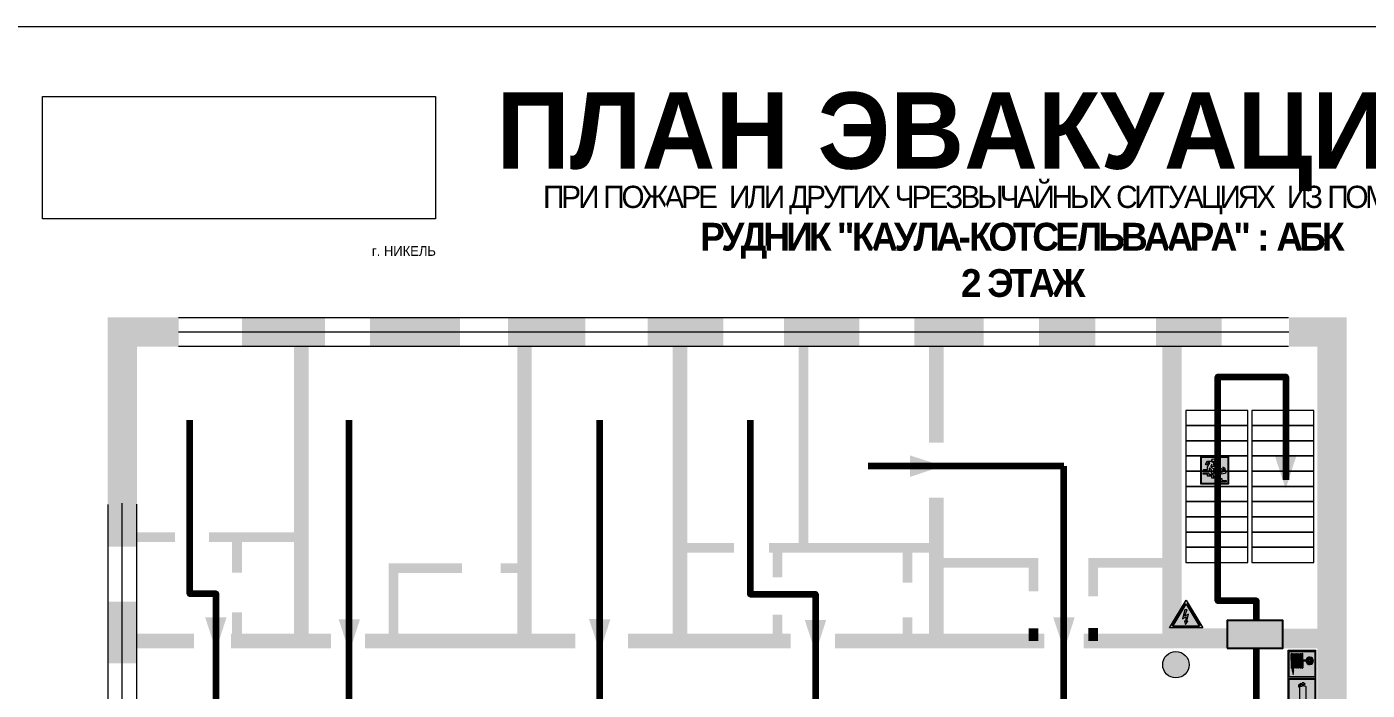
# Model space of a CAD drawing. Header units: millimetres. Extents: x 13114 to 67229, y 22859 to 38520.
# Drawn here: x 19302.3 to 19688.2, y 36549.4 to 36740.4 of the extents above; entities that cross this region are included whole.
import ezdxf

# ---------------------------------------------------------------- set-up
doc = ezdxf.new("R2010")
doc.units = ezdxf.units.MM
doc.layers.add('План_Штампы', color=7, linetype='Continuous')
doc.styles.add('обычный', font='arial.ttf')
picture_1 = doc.add_image_def('image1.jpg', size_in_pixel=(337, 105))

# ---------------------------------------------------------------- blocks, each defined once
blk = doc.blocks.new('A$C7B4425F7')
at = {"true_color": 0xffffff}
blk.add_hatch(color=7, dxfattribs=at).paths.add_polyline_path([(0, 0), (-16, 0), (-16, -8), (0, -8)])
h = blk.add_hatch(color=126)
h.paths.add_polyline_path([(-0.2, -0.2), (-15.8, -0.2), (-15.8, -7.8), (-0.2, -7.8)])
h.paths.add_polyline_path([(-11.76, -2.03), (-11.76, -3.66), (-11.17, -3.66, -0.568275), (-11.17, -6.18), (-12.58, -6.18), (-12.58, -2.03)], flags=16)
h.paths.add_polyline_path([(-13.33, -4.12, -0.495768), (-13.59, -6.18), (-15.03, -6.18), (-15.03, -2.03), (-13.59, -2.03, -0.487973)], flags=16)
h.paths.add_polyline_path([(-10.25, -2.03), (-9.48, -2.03), (-9.48, -6.18), (-10.25, -6.18)], flags=16)
h.paths.add_polyline_path([(-13.84, -3.69), (-14.24, -3.69), (-14.24, -3.03), (-13.9, -3.03, -0.692621)], flags=0)
h.paths.add_polyline_path([(-9.15, -2.03), (-8.4, -2.03), (-8.04, -3.07), (-7.68, -2.03), (-6.93, -2.03), (-7.64, -4.1), (-6.93, -6.18), (-7.68, -6.18), (-8.04, -5.14), (-8.4, -6.18), (-9.15, -6.18), (-8.44, -4.1)], flags=16)
h.paths.add_polyline_path([(-11.76, -4.46), (-11.42, -4.46, -0.692621), (-11.36, -5.12), (-11.76, -5.12)], flags=0)
h.paths.add_polyline_path([(-13.9, -5.2), (-14.24, -5.2), (-14.24, -4.55), (-13.84, -4.55, -0.708038)], flags=0)
edge = h.paths.add_edge_path(flags=16)
edge.add_ellipse((-5.51, -4.08), major_axis=(0, 2.05), ratio=0.586184, start_angle=0, end_angle=360)
edge = h.paths.add_edge_path(flags=0)
edge.add_ellipse((-5.51, -4.08), major_axis=(0, 1.14), ratio=0.454828, start_angle=0, end_angle=360)
h.paths.add_polyline_path([(-4.13, -4.96, 0.377264), (-3.48, -4.52, 0.0555), (-3.16, -2.03), (-1.66, -2.03), (-1.66, -4.96), (-0.96, -4.96), (-0.96, -7.01), (-1.75, -7.01), (-1.75, -6.18), (-3.3, -6.18), (-3.3, -7.02), (-4.13, -7.02)], flags=16)
h.paths.add_polyline_path([(-2.73, -2.91), (-2.28, -2.91), (-2.28, -4.96), (-3.05, -4.96, 0.079136)], flags=0)
at = {"color": 126}
blk.add_lwpolyline([(-16, -8), (0, -8), (0, 0), (-16, 0)], close=True, dxfattribs=at)
blk = doc.blocks.new('A$C3AD82952')
at = {"true_color": 0xf5f5ff}
h = blk.add_hatch(color=7, dxfattribs=at)
h.dxf.hatch_style = 1
h.paths.add_polyline_path([(8.21, 8.73, 0.414214), (7.89, 9.05), (7.22, 9.05), (7.22, 9.92), (7.59, 9.92, 1), (7.57, 10.36), (7.22, 10.36), (7.22, 10.6), (6.43, 10.6), (6.43, 10.36), (6.01, 10.36), (4.74, 9.59), (4.74, 8.69), (4.98, 8.73), (4.98, 9.26), (6.12, 9.91), (6.43, 9.91), (6.43, 9.05), (5.76, 9.05, 0.414214), (5.44, 8.73), (5.44, 2.2), (8.21, 2.2)], flags=0)
h.paths.add_polyline_path([(12.8, 12.8), (0, 12.8), (0, 0), (12.8, 0)])
h.paths.add_polyline_path([(0.51, 12.29), (12.29, 12.29), (12.29, 0.51), (0.51, 0.51)], flags=16)
h.paths.add_polyline_path([(4.74, 9.59), (6.01, 10.36), (6.43, 10.36), (6.43, 10.6), (7.22, 10.6), (7.22, 10.36), (7.59, 10.36, -0.94586), (7.59, 9.92), (7.22, 9.92), (7.22, 9.05), (7.89, 9.05, -0.414214), (8.21, 8.73), (8.21, 2.2), (5.44, 2.2), (5.44, 8.73, -0.414214), (5.76, 9.05), (6.43, 9.05), (6.43, 9.91), (6.12, 9.91), (4.98, 9.26), (4.98, 8.73), (4.74, 8.69)], flags=0)
h = blk.add_hatch(color=242)
h.dxf.hatch_style = 1
h.paths.add_polyline_path([(12.29, 12.29), (0.51, 12.29), (0.51, 0.51), (12.29, 0.51)])
h.paths.add_polyline_path([(4.74, 8.69), (4.74, 9.59), (6.01, 10.36), (6.43, 10.36), (6.43, 10.6), (7.22, 10.6), (7.22, 10.36), (7.59, 10.36, -0.94586), (7.59, 9.92), (7.22, 9.92), (7.22, 9.05), (7.89, 9.05, -0.414214), (8.21, 8.73), (8.21, 2.2), (5.44, 2.2), (5.44, 8.73, -0.414214), (5.76, 9.05), (6.43, 9.05), (6.43, 9.91), (6.12, 9.91), (4.98, 9.26), (4.98, 8.73)], flags=16)
h = blk.add_hatch(color=7, dxfattribs=at)
h.dxf.hatch_style = 1
h.paths.add_polyline_path([(8.21, 8.73, 0.414214), (7.89, 9.05), (7.22, 9.05), (7.22, 9.92), (7.59, 9.92, 1), (7.57, 10.36), (7.22, 10.36), (7.22, 10.6), (6.43, 10.6), (6.43, 10.36), (6.01, 10.36), (4.74, 9.59), (4.74, 8.69), (4.98, 8.73), (4.98, 9.26), (6.12, 9.91), (6.43, 9.91), (6.43, 9.05), (5.76, 9.05, 0.414214), (5.44, 8.73), (5.44, 2.2), (8.21, 2.2)])
at = {"color": 242, "lineweight": 5}
for p, q in [((0, 0), (0, 12.8)), ((0, 12.8), (12.8, 12.8)), ((12.8, 0), (12.8, 12.8)), ((6.01, 10.36), (4.74, 9.59)), ((4.74, 9.59), (4.74, 8.69)), ((4.74, 8.69), (4.98, 8.73)), ((4.98, 9.26), (6.12, 9.91)), ((4.98, 8.73), (4.98, 9.26)), ((5.44, 2.2), (5.44, 8.73)), ((5.76, 9.05), (6.43, 9.05)), ((6.01, 10.36), (6.43, 10.36)), ((6.12, 9.91), (6.43, 9.91)), ((7.22, 10.6), (6.43, 10.6)), ((6.43, 10.6), (6.43, 10.36)), ((6.43, 9.91), (6.43, 9.05)), ((7.22, 10.36), (7.22, 10.6)), ((7.59, 10.36), (7.22, 10.36)), ((7.22, 9.05), (7.22, 9.92)), ((7.59, 9.92), (7.22, 9.92)), ((7.89, 9.05), (7.22, 9.05)), ((8.21, 2.2), (8.21, 8.73)), ((0, 0), (12.8, 0)), ((5.44, 2.2), (8.21, 2.2))]:
    blk.add_line(p, q, dxfattribs=at)
blk.add_lwpolyline([(0.51, 12.29), (12.29, 12.29), (12.29, 0.51), (0.51, 0.51)], close=True, dxfattribs=at)
for centre, radius, start, end in [((5.76, 8.73), 0.32, 90, 180), ((7.58, 10.14), 0.223, 273.18746, 86.81254), ((7.89, 8.73), 0.32, 0, 90)]:
    blk.add_arc(centre, radius, start, end, dxfattribs=at)
blk = doc.blocks.new('A$C37112FD5')
at = {"true_color": 0xf5f5ff}
h = blk.add_hatch(color=7, dxfattribs=at)
h.dxf.hatch_style = 1
h.paths.add_polyline_path([(12.8, -7.4), (0, -7.4), (0, -20.2), (12.8, -20.2)])
h.paths.add_polyline_path([(12.29, -7.91), (12.29, -19.69), (0.51, -19.69), (0.51, -7.91)], flags=16)
h.paths.add_polyline_path([(4.98, -9.04, -0.42597), (5.17, -9.22), (5.17, -12.25), (5.17, -15.29, -0.432244), (4.98, -15.47), (4.83, -15.47, -0.42597), (4.64, -15.29), (4.64, -12.25), (4.64, -9.22, -0.432244), (4.83, -9.04)], flags=0)
h.paths.add_polyline_path([(4.28, -9.22), (4.28, -12.25), (4.28, -15.29, -0.432244), (4.09, -15.47), (3.94, -15.47, -0.42597), (3.75, -15.29), (3.75, -12.25), (3.75, -9.22, -0.432244), (3.94, -9.04), (4.09, -9.04, -0.42597)], flags=0)
h.paths.add_polyline_path([(5.72, -9.04), (5.87, -9.04, -0.42597), (6.06, -9.22), (6.06, -12.25), (6.06, -15.29, -0.432244), (5.87, -15.47), (5.72, -15.47, -0.42597), (5.53, -15.29), (5.53, -12.25), (5.53, -9.22, -0.432244)], flags=0)
h.paths.add_polyline_path([(6.42, -8.9), (6.5, -8.9, -0.42597), (6.69, -9.08), (6.69, -12.03), (8.21, -12.03, -15.824349), (8.21, -12.47), (6.69, -12.47), (6.69, -15.42, -0.432244), (6.5, -15.6), (6.42, -15.6)], flags=0)
h.paths.add_polyline_path([(3.39, -9.22), (3.39, -12.25), (3.39, -15.29, -0.432244), (3.2, -15.47), (3.05, -15.47, -0.42597), (2.85, -15.29), (2.85, -12.25), (2.85, -9.22, -0.432244), (3.05, -9.04), (3.2, -9.04, -0.42597)], flags=0)
h.paths.add_polyline_path([(2.5, -9.22), (2.5, -16.71), (1.96, -16.71), (1.96, -9.22, -0.432244), (2.15, -9.04), (2.31, -9.04, -0.42597)], flags=0)
h.paths.add_polyline_path([(1.61, -8.9), (1.61, -15.6), (1.57, -15.6, -0.42597), (1.37, -15.42), (1.37, -12.03), (1.37, -9.09, -0.432244), (1.57, -8.9)], flags=0)
h.paths.add_polyline_path([(9.76, -10.81), (9.76, -12.03), (8.49, -12.03, -0.336371)], flags=0)
h.paths.add_polyline_path([(8.49, -12.47), (9.76, -12.47), (9.76, -13.7, -0.336371)], flags=0)
h.paths.add_polyline_path([(10.11, -10.81, -0.336371), (11.38, -12.03), (10.11, -12.03)], flags=0)
h.paths.add_polyline_path([(10.11, -12.47), (11.38, -12.47, -0.336371), (10.11, -13.7)], flags=0)
h.paths.add_polyline_path([(2.5, -16.84), (2.5, -17.05), (1.97, -17.05), (1.97, -16.84)], flags=0)
h.paths.add_polyline_path([(2.5, -17.24, -0.033778), (2.24, -18.6, -0.033778), (1.97, -17.24)], flags=0)
h = blk.add_hatch(color=242)
h.dxf.hatch_style = 1
h.paths.add_polyline_path([(12.29, -7.91), (0.51, -7.91), (0.51, -19.69), (12.29, -19.69)])
h.paths.add_polyline_path([(6.42, -15.6), (6.42, -8.9), (6.5, -8.9, -0.42597), (6.69, -9.08), (6.69, -12.03), (8.21, -12.03, -15.824349), (8.21, -12.47), (6.69, -12.47), (6.69, -15.42, -0.432244), (6.5, -15.6)], flags=16)
h.paths.add_polyline_path([(5.87, -15.47), (5.72, -15.47, -0.42597), (5.53, -15.29), (5.53, -12.25), (5.53, -9.22, -0.432244), (5.72, -9.04), (5.87, -9.04, -0.42597), (6.06, -9.22), (6.06, -12.25), (6.06, -15.29, -0.432244)], flags=16)
h.paths.add_polyline_path([(4.98, -15.47), (4.83, -15.47, -0.42597), (4.64, -15.29), (4.64, -12.25), (4.64, -9.22, -0.432244), (4.83, -9.04), (4.98, -9.04, -0.42597), (5.17, -9.22), (5.17, -12.25), (5.17, -15.29, -0.432244)], flags=16)
h.paths.add_polyline_path([(4.09, -15.47), (3.94, -15.47, -0.42597), (3.75, -15.29), (3.75, -12.25), (3.75, -9.22, -0.432244), (3.94, -9.04), (4.09, -9.04, -0.42597), (4.28, -9.22), (4.28, -12.25), (4.28, -15.29, -0.432244)], flags=16)
h.paths.add_polyline_path([(3.2, -15.47), (3.05, -15.47, -0.42597), (2.85, -15.29), (2.85, -12.25), (2.85, -9.22, -0.432244), (3.05, -9.04), (3.2, -9.04, -0.42597), (3.39, -9.22), (3.39, -12.25), (3.39, -15.29, -0.432244)], flags=16)
h.paths.add_polyline_path([(2.5, -17.05), (1.97, -17.05), (1.97, -16.84), (2.5, -16.84)], flags=16)
h.paths.add_polyline_path([(2.5, -17.24, -0.033778), (2.24, -18.6, -0.033778), (1.97, -17.24)], flags=16)
h.paths.add_polyline_path([(2.5, -16.71), (1.96, -16.71), (1.96, -9.22, -0.432244), (2.15, -9.04), (2.31, -9.04, -0.42597), (2.5, -9.22)], flags=16)
h.paths.add_polyline_path([(1.61, -15.6), (1.57, -15.6, -0.42597), (1.37, -15.42), (1.37, -12.03), (1.37, -9.09, -0.432244), (1.57, -8.9), (1.61, -8.9)], flags=16)
h.paths.add_polyline_path([(8.49, -12.47), (9.76, -12.47), (9.76, -13.7, -0.336371)], flags=0)
h.paths.add_polyline_path([(10.11, -13.7), (10.11, -12.47), (11.38, -12.47, -0.336371)], flags=0)
h.paths.add_polyline_path([(8.49, -12.03, -0.336371), (9.76, -10.81), (9.76, -12.03)], flags=0)
h.paths.add_polyline_path([(10.11, -12.03), (10.11, -10.81, -0.336371), (11.38, -12.03)], flags=0)
h = blk.add_hatch(color=7, dxfattribs=at)
h.dxf.hatch_style = 1
h.paths.add_polyline_path([(1.61, -8.9), (1.57, -8.9, 0.432244), (1.37, -9.09), (1.37, -12.03), (1.37, -15.42, 0.42597), (1.57, -15.6), (1.61, -15.6)])
h.paths.add_polyline_path([(2.5, -9.22, 0.42597), (2.31, -9.04), (2.15, -9.04, 0.432244), (1.96, -9.22), (1.96, -16.71), (2.5, -16.71)])
h.paths.add_polyline_path([(2.5, -16.84), (1.97, -16.84), (1.97, -17.05), (2.5, -17.05)])
h.paths.add_polyline_path([(2.5, -17.24), (1.97, -17.24, 0.033778), (2.24, -18.6, 0.033778)])
h.paths.add_polyline_path([(3.39, -12.25), (3.39, -9.22, 0.42597), (3.2, -9.04), (3.05, -9.04, 0.432244), (2.85, -9.22), (2.85, -12.25), (2.85, -15.29, 0.42597), (3.05, -15.47), (3.2, -15.47, 0.432244), (3.39, -15.29)])
h.paths.add_polyline_path([(4.28, -12.25), (4.28, -9.22, 0.42597), (4.09, -9.04), (3.94, -9.04, 0.432244), (3.75, -9.22), (3.75, -12.25), (3.75, -15.29, 0.42597), (3.94, -15.47), (4.09, -15.47, 0.432244), (4.28, -15.29)])
h.paths.add_polyline_path([(5.17, -12.25), (5.17, -9.22, 0.42597), (4.98, -9.04), (4.83, -9.04, 0.432244), (4.64, -9.22), (4.64, -12.25), (4.64, -15.29, 0.42597), (4.83, -15.47), (4.98, -15.47, 0.432244), (5.17, -15.29)])
h.paths.add_polyline_path([(6.06, -12.25), (6.06, -9.22, 0.42597), (5.87, -9.04), (5.72, -9.04, 0.432244), (5.53, -9.22), (5.53, -12.25), (5.53, -15.29, 0.42597), (5.72, -15.47), (5.87, -15.47, 0.432244), (6.06, -15.29)])
h.paths.add_polyline_path([(6.69, -12.47), (8.21, -12.47, 15.824349), (8.21, -12.03), (6.69, -12.03), (6.69, -9.08, 0.42597), (6.5, -8.9), (6.42, -8.9), (6.42, -15.6), (6.5, -15.6, 0.432244), (6.69, -15.42)])
h.paths.add_polyline_path([(8.49, -12.47), (9.76, -12.47), (9.76, -13.7, -0.336371)], flags=16)
h.paths.add_polyline_path([(8.49, -12.03, -0.336371), (9.76, -10.81), (9.76, -12.03)], flags=16)
h.paths.add_polyline_path([(10.11, -12.47), (11.38, -12.47, -0.336371), (10.11, -13.7)], flags=16)
h.paths.add_polyline_path([(10.11, -12.03), (10.11, -10.81, -0.336371), (11.38, -12.03)], flags=16)
h = blk.add_hatch(color=242)
h.dxf.hatch_style = 1
h.paths.add_polyline_path([(9.76, -10.81, 0.336371), (8.49, -12.03), (9.76, -12.03)])
h.paths.add_polyline_path([(10.11, -10.81), (10.11, -12.03), (11.38, -12.03, 0.336371)])
h.paths.add_polyline_path([(11.38, -12.47), (10.11, -12.47), (10.11, -13.7, 0.336371)])
h.paths.add_polyline_path([(9.76, -12.47), (8.49, -12.47, 0.336371), (9.76, -13.7)])
at = {"color": 242, "lineweight": 5}
for p, q in [((0, -20.2), (0, -7.4)), ((0, -7.4), (12.8, -7.4)), ((1.37, -12.03), (1.37, -9.08)), ((1.37, -12.03), (1.37, -15.42)), ((1.57, -8.9), (1.61, -8.9)), ((1.61, -8.9), (1.61, -15.6)), ((1.96, -16.71), (1.96, -9.22)), ((2.15, -9.04), (2.31, -9.04)), ((2.5, -16.71), (2.5, -9.22)), ((2.85, -12.25), (2.85, -9.22)), ((2.85, -12.25), (2.85, -15.29)), ((3.05, -9.04), (3.2, -9.04)), ((3.39, -12.25), (3.39, -9.22)), ((3.39, -12.25), (3.39, -15.29)), ((3.75, -12.25), (3.75, -9.22)), ((3.75, -12.25), (3.75, -15.29)), ((3.94, -9.04), (4.09, -9.04)), ((4.28, -12.25), (4.28, -9.22)), ((4.28, -12.25), (4.28, -15.29)), ((4.64, -12.25), (4.64, -9.22)), ((4.64, -12.25), (4.64, -15.29)), ((4.83, -9.04), (4.98, -9.04)), ((5.17, -12.25), (5.17, -9.22)), ((5.17, -12.25), (5.17, -15.29)), ((5.53, -12.25), (5.53, -9.22)), ((5.53, -12.25), (5.53, -15.29)), ((5.72, -9.04), (5.87, -9.04)), ((6.06, -12.25), (6.06, -9.22)), ((6.06, -12.25), (6.06, -15.29)), ((6.42, -8.9), (6.42, -15.6)), ((6.5, -8.9), (6.42, -8.9)), ((6.69, -12.03), (6.69, -9.08)), ((8.21, -12.03), (6.69, -12.03)), ((9.76, -12.03), (8.49, -12.03)), ((9.76, -10.81), (9.76, -12.03)), ((10.11, -10.81), (10.11, -12.03)), ((11.38, -12.03), (10.11, -12.03)), ((12.8, -20.2), (12.8, -7.4)), ((1.57, -15.6), (1.61, -15.6)), ((1.96, -16.71), (2.5, -16.71)), ((1.97, -16.84), (2.5, -16.84)), ((1.97, -17.05), (1.97, -16.84)), ((2.5, -17.05), (1.97, -17.05)), ((1.97, -17.24), (2.5, -17.24)), ((2.5, -16.84), (2.5, -17.05)), ((3.05, -15.47), (3.2, -15.47)), ((3.94, -15.47), (4.09, -15.47)), ((4.83, -15.47), (4.98, -15.47)), ((5.72, -15.47), (5.87, -15.47)), ((6.42, -15.6), (6.5, -15.6)), ((8.21, -12.47), (6.69, -12.47)), ((6.69, -12.47), (6.69, -15.42)), ((9.76, -12.47), (8.49, -12.47)), ((9.76, -12.47), (9.76, -13.7)), ((11.38, -12.47), (10.11, -12.47)), ((10.11, -12.47), (10.11, -13.7)), ((0, -20.2), (12.8, -20.2))]:
    blk.add_line(p, q, dxfattribs=at)
blk.add_lwpolyline([(0.51, -7.91), (12.29, -7.91), (12.29, -19.69), (0.51, -19.69)], close=True, dxfattribs=at)
for centre, radius, start, end in [((1.56, -9.09), 0.182, 87.10267, 180.60715), ((2.15, -9.22), 0.182, 87.10267, 180.60715), ((2.32, -9.22), 0.182, 359.39285, 92.89733), ((3.04, -9.22), 0.182, 87.10267, 180.60715), ((3.21, -9.22), 0.182, 359.39285, 92.89733), ((3.93, -9.22), 0.182, 87.10267, 180.60715), ((4.1, -9.22), 0.182, 359.39285, 92.89733), ((4.82, -9.22), 0.182, 87.10267, 180.60715), ((4.99, -9.22), 0.182, 359.39285, 92.89733), ((5.71, -9.22), 0.182, 87.10267, 180.60715), ((5.88, -9.22), 0.182, 359.39285, 92.89733), ((6.51, -9.09), 0.182, 359.39285, 92.89733), ((9.93, -12.25), 1.74, 187.23185, 172.76815), ((9.93, -12.25), 1.46, 96.99266, 171.35851), ((9.93, -12.25), 1.46, 8.64149, 83.00734), ((1.56, -15.42), 0.182, 179.39285, 272.89733), ((12.17, -15.98), 10.27, 187.04098, 194.7793), ((-7.7, -15.98), 10.27, 345.2207, 352.95902), ((3.04, -15.29), 0.182, 179.39285, 272.89733), ((3.21, -15.29), 0.182, 267.10267, 0.60715), ((3.93, -15.29), 0.182, 179.39285, 272.89733), ((4.1, -15.29), 0.182, 267.10267, 0.60715), ((4.82, -15.29), 0.182, 179.39285, 272.89733), ((4.99, -15.29), 0.182, 267.10267, 0.60715), ((5.71, -15.29), 0.182, 179.39285, 272.89733), ((5.88, -15.29), 0.182, 267.10267, 0.60715), ((6.51, -15.42), 0.182, 267.10267, 0.60715), ((9.93, -12.25), 1.46, 188.64149, 263.00734), ((9.93, -12.25), 1.46, 276.99266, 351.35851)]:
    blk.add_arc(centre, radius, start, end, dxfattribs=at)
blk = doc.blocks.new('вниз')
at = {"lineweight": 0, "true_color": 0xffffff}
h = blk.add_hatch(color=7, dxfattribs=at)
h.dxf.hatch_style = 1
h.paths.add_polyline_path([(40994.51, -4472.22), (40986.51, -4472.22), (40986.51, -4480.22), (40994.51, -4480.22)])
h.paths.add_polyline_path([(40994.31, -4472.42), (40994.31, -4480.01), (40986.71, -4480.01), (40986.71, -4472.42)], flags=16)
h.paths.add_polyline_path([(40988.43, -4473.53), (40989.43, -4473.53), (40990.19, -4473.96), (40990.19, -4474.6), (40991, -4474.6), (40991, -4475.06), (40989.73, -4475.06), (40989.73, -4474.46), (40989.3, -4475.18), (40990.17, -4475.7), (40990.17, -4477.11), (40989.63, -4477.11), (40989.63, -4476.01), (40988.94, -4475.59), (40988.94, -4476.46), (40988.94, -4476.46), (40987.47, -4476.46), (40987.26, -4476.46), (40987.26, -4475.92), (40988.4, -4475.92), (40988.4, -4475.2), (40989.1, -4473.99), (40988.66, -4473.99), (40988.24, -4474.7), (40987.86, -4474.47), (40988.41, -4473.56)], flags=0)
h.paths.add_polyline_path([(40990.55, -4473.29, -1), (40989.69, -4473.29, -1)], flags=0)
h.paths.add_polyline_path([(40988.85, -4476.89), (40988.85, -4477.43), (40990.1, -4477.43), (40990.1, -4477.99), (40991.34, -4477.99), (40991.34, -4478.54), (40992.59, -4478.54), (40992.59, -4479.09), (40993.83, -4479.09), (40993.83, -4479.52), (40992.17, -4479.52), (40992.17, -4478.97), (40990.91, -4478.97), (40990.91, -4478.41), (40989.68, -4478.41), (40989.68, -4477.86), (40988.43, -4477.86), (40988.43, -4477.31), (40987.6, -4477.31), (40987.18, -4477.31), (40987.18, -4476.89)], flags=0)
h.paths.add_polyline_path([(40991.61, -4475.33), (40993.12, -4476.2), (40992.9, -4475.27), (40993.48, -4475.6), (40993.83, -4476.88), (40992.56, -4477.22), (40991.97, -4476.88), (40992.9, -4476.61), (40991.38, -4475.74), (40991.58, -4475.39)], flags=0)
h.paths.add_polyline_path([(40990.19, -4473.96), (40989.43, -4473.53), (40988.43, -4473.53), (40988.41, -4473.56), (40987.86, -4474.47), (40988.24, -4474.7), (40988.66, -4473.99), (40989.1, -4473.99), (40988.4, -4475.2), (40988.4, -4475.92), (40987.26, -4475.92), (40987.26, -4476.46), (40987.47, -4476.46), (40988.94, -4476.46), (40988.94, -4476.27), (40988.94, -4475.59), (40989.63, -4476.01), (40989.63, -4477.11), (40990.17, -4477.11), (40990.17, -4475.7), (40989.3, -4475.18), (40989.73, -4474.46), (40989.73, -4475.06), (40991, -4475.06), (40991, -4474.6), (40990.19, -4474.6)], flags=0)
h.paths.add_polyline_path([(40990.55, -4473.29, 1), (40989.69, -4473.29, 1)], flags=0)
h.paths.add_polyline_path([(40991.61, -4475.33), (40991.58, -4475.39), (40991.38, -4475.74), (40992.9, -4476.61), (40991.97, -4476.88), (40992.56, -4477.22), (40993.83, -4476.88), (40993.48, -4475.6), (40992.9, -4475.27), (40993.12, -4476.2)], flags=0)
h.paths.add_polyline_path([(40990.1, -4477.43), (40988.85, -4477.43), (40988.85, -4476.89), (40987.18, -4476.89), (40987.18, -4477.31), (40987.6, -4477.31), (40988.43, -4477.31), (40988.43, -4477.86), (40989.68, -4477.86), (40989.68, -4478.41), (40990.91, -4478.41), (40990.91, -4478.97), (40992.17, -4478.97), (40992.17, -4479.52), (40993.83, -4479.52), (40993.83, -4479.09), (40992.59, -4479.09), (40992.59, -4478.54), (40991.34, -4478.54), (40991.34, -4477.99), (40990.1, -4477.99)], flags=0)
at = {"lineweight": 0}
h = blk.add_hatch(color=126, dxfattribs=at)
h.dxf.hatch_style = 1
h.paths.add_polyline_path([(40994.31, -4472.42), (40986.71, -4472.42), (40986.71, -4480.01), (40994.31, -4480.01)])
h.paths.add_polyline_path([(40988.43, -4473.53), (40989.43, -4473.53), (40990.19, -4473.96), (40990.19, -4474.6), (40991, -4474.6), (40991, -4475.06), (40989.73, -4475.06), (40989.73, -4474.46), (40989.3, -4475.18), (40990.17, -4475.7), (40990.17, -4477.11), (40989.63, -4477.11), (40989.63, -4476.01), (40988.94, -4475.59), (40988.94, -4476.46), (40988.94, -4476.46), (40987.47, -4476.46), (40987.26, -4476.46), (40987.26, -4475.92), (40988.4, -4475.92), (40988.4, -4475.2), (40989.1, -4473.99), (40988.66, -4473.99), (40988.24, -4474.7), (40987.86, -4474.47), (40988.41, -4473.56)], flags=16)
h.paths.add_polyline_path([(40990.55, -4473.29, -1), (40989.69, -4473.29, -1)], flags=16)
h.paths.add_polyline_path([(40988.85, -4476.89), (40988.85, -4477.43), (40990.1, -4477.43), (40990.1, -4477.99), (40991.34, -4477.99), (40991.34, -4478.54), (40992.59, -4478.54), (40992.59, -4479.09), (40993.83, -4479.09), (40993.83, -4479.52), (40992.17, -4479.52), (40992.17, -4478.97), (40990.91, -4478.97), (40990.91, -4478.41), (40989.68, -4478.41), (40989.68, -4477.86), (40988.43, -4477.86), (40988.43, -4477.31), (40987.6, -4477.31), (40987.18, -4477.31), (40987.18, -4476.89)], flags=16)
h.paths.add_polyline_path([(40991.61, -4475.33), (40993.12, -4476.2), (40992.9, -4475.27), (40993.48, -4475.6), (40993.83, -4476.88), (40992.56, -4477.22), (40991.97, -4476.88), (40992.9, -4476.61), (40991.38, -4475.74), (40991.58, -4475.39)], flags=16)
at = {"lineweight": 0, "true_color": 0xffffff}
h = blk.add_hatch(color=7, dxfattribs=at)
h.dxf.hatch_style = 1
h.paths.add_polyline_path([(40989.73, -4474.46), (40989.73, -4475.06), (40991, -4475.06), (40991, -4474.6), (40990.19, -4474.6), (40990.19, -4473.96), (40989.43, -4473.53), (40988.43, -4473.53), (40988.41, -4473.56), (40987.86, -4474.47), (40988.24, -4474.7), (40988.66, -4473.99), (40989.1, -4473.99), (40988.4, -4475.2), (40988.4, -4475.92), (40987.26, -4475.92), (40987.26, -4476.46), (40987.47, -4476.46), (40988.94, -4476.46), (40988.94, -4475.59), (40989.63, -4476.01), (40989.63, -4477.11), (40990.17, -4477.11), (40990.17, -4475.7), (40989.3, -4475.18)])
h.paths.add_polyline_path([(40989.69, -4473.29, 1), (40990.55, -4473.29, 1)])
h.paths.add_polyline_path([(40991.61, -4475.33), (40991.58, -4475.39), (40991.38, -4475.74), (40992.9, -4476.61), (40991.97, -4476.88), (40992.56, -4477.22), (40993.83, -4476.88), (40993.48, -4475.6), (40992.9, -4475.27), (40993.12, -4476.2)])
h.paths.add_polyline_path([(40990.1, -4477.43), (40988.85, -4477.43), (40988.85, -4476.89), (40987.18, -4476.89), (40987.18, -4477.31), (40987.6, -4477.31), (40988.43, -4477.31), (40988.43, -4477.86), (40989.68, -4477.86), (40989.68, -4478.41), (40990.91, -4478.41), (40990.91, -4478.97), (40992.17, -4478.97), (40992.17, -4479.52), (40993.83, -4479.52), (40993.83, -4479.09), (40992.59, -4479.09), (40992.59, -4478.54), (40991.34, -4478.54), (40991.34, -4477.99), (40990.1, -4477.99)])
at = {"color": 126, "lineweight": 0}
for points in [[(40986.51, -4472.22), (40994.51, -4472.22), (40994.51, -4480.22), (40986.51, -4480.22)], [(40986.71, -4472.42), (40994.31, -4472.42), (40994.31, -4480.01), (40986.71, -4480.01)]]:
    blk.add_lwpolyline(points, close=True, dxfattribs=at)
for points in [[(40987.47, -4476.46), (40987.26, -4476.46), (40987.26, -4475.92), (40988.4, -4475.92), (40988.4, -4475.2), (40989.1, -4473.99), (40988.66, -4473.99), (40988.24, -4474.7), (40987.86, -4474.47), (40988.41, -4473.56), (40988.43, -4473.53), (40989.43, -4473.53), (40990.19, -4473.96), (40990.19, -4474.6), (40991, -4474.6), (40991, -4475.06), (40989.73, -4475.06), (40989.73, -4474.46), (40989.3, -4475.18), (40990.17, -4475.7), (40990.17, -4477.11), (40989.63, -4477.11), (40989.63, -4476.01), (40988.94, -4475.59), (40988.94, -4476.46)], [(40991.58, -4475.39), (40991.38, -4475.74), (40992.9, -4476.61), (40991.97, -4476.88), (40992.56, -4477.22), (40993.83, -4476.88), (40993.48, -4475.6), (40992.9, -4475.27), (40993.12, -4476.2), (40991.61, -4475.33), (40991.58, -4475.39)], [(40987.6, -4477.31), (40987.18, -4477.31), (40987.18, -4476.89), (40988.85, -4476.89), (40988.85, -4477.43), (40990.1, -4477.43), (40990.1, -4477.99), (40991.34, -4477.99), (40991.34, -4478.54), (40992.59, -4478.54), (40992.59, -4479.09), (40993.83, -4479.09), (40993.83, -4479.52), (40992.17, -4479.52), (40992.17, -4478.97), (40990.91, -4478.97), (40990.91, -4478.41), (40989.68, -4478.41), (40989.68, -4477.86), (40988.43, -4477.86), (40988.43, -4477.31), (40987.6, -4477.31)], [(40987.47, -4476.46), (40988.94, -4476.46), (40988.94, -4476.27)]]:
    blk.add_lwpolyline(points, dxfattribs=at)
blk.add_circle((40990.12, -4473.29), 0.432, dxfattribs=at)
blk = doc.blocks.new('A$C7B8C2D5B')
at = {"lineweight": 0}
h = blk.add_hatch(color=5, dxfattribs=at)
h.dxf.hatch_style = 1
h.paths.add_polyline_path([(1.4, -3.02, 1), (-2.11, -3.02, 1)])
at = {"color": 5, "lineweight": 0}
blk.add_circle((-0.36, -3.02), 1.75, dxfattribs=at)
blk = doc.blocks.new('A$C3E6D3DDE')
at = {"lineweight": 5}
h = blk.add_hatch(color=40, dxfattribs=at)
h.paths.add_polyline_path([(24.1, 1.45), (16.46, -11.35), (31.74, -11.35)])
h.paths.add_polyline_path([(24.09, -0.46), (30.03, -10.41), (18.14, -10.41)], flags=16)
h.paths.add_polyline_path([(24.54, -3.08), (23.41, -6.02), (25.13, -5.01), (24.33, -8.5), (24.82, -8.27), (23.79, -9.86), (23.4, -8.04), (23.8, -8.43), (24.04, -6.29), (22.39, -7.25), (23.44, -3.08)], flags=0)
h = blk.add_hatch(color=256, dxfattribs=at)
h.paths.add_polyline_path([(24.37, 0.03, 0.567511), (23.82, 0.03), (17.59, -10.4, 0.582454), (17.86, -10.88), (30.32, -10.88, 0.582149), (30.6, -10.4)])
h.paths.add_polyline_path([(24.09, -0.46), (18.14, -10.41), (30.03, -10.41)], flags=16)
h.paths.add_polyline_path([(24.54, -3.08), (23.41, -6.02), (25.13, -5.01), (24.33, -8.5), (24.82, -8.27), (23.79, -9.86), (23.4, -8.04), (23.8, -8.43), (24.04, -6.29), (22.39, -7.25), (23.44, -3.08)], flags=0)
h = blk.add_hatch(color=40, dxfattribs=at)
h.paths.add_polyline_path([(24.09, -0.46), (18.14, -10.41), (30.03, -10.41)])
h.paths.add_polyline_path([(24.82, -8.27), (23.79, -9.86), (23.4, -8.04), (23.8, -8.43), (24.04, -6.29), (22.39, -7.25), (23.44, -3.08), (24.54, -3.08), (23.41, -6.02), (25.13, -5.01), (24.33, -8.5)], flags=16)
at = {"color": 40, "lineweight": 5}
for p, q in [((16.46, -11.35), (24.1, 1.45)), ((24.1, 1.45), (31.74, -11.35))]:
    blk.add_line(p, q, dxfattribs=at)
at = {"lineweight": 5}
for p, q in [((17.59, -10.4), (23.82, 0.03)), ((24.37, 0.03), (30.6, -10.4)), ((18.14, -10.41), (24.09, -0.46)), ((23.44, -3.08), (22.39, -7.25)), ((23.41, -6.02), (24.54, -3.08)), ((25.13, -5.01), (23.41, -6.02)), ((24.54, -3.08), (23.44, -3.08)), ((24.09, -0.46), (30.03, -10.41)), ((24.33, -8.5), (25.13, -5.01)), ((17.86, -10.88), (30.32, -10.88)), ((18.14, -10.41), (30.03, -10.41)), ((22.39, -7.25), (24.04, -6.29)), ((23.8, -8.43), (23.4, -8.04)), ((23.4, -8.04), (23.79, -9.86)), ((23.79, -9.86), (24.82, -8.27)), ((24.04, -6.29), (23.8, -8.43)), ((24.82, -8.27), (24.33, -8.5))]:
    blk.add_line(p, q, dxfattribs=at)
at = {"color": 50, "lineweight": 5}
blk.add_line((31.74, -11.35), (16.46, -11.35), dxfattribs=at)

msp = doc.modelspace()

# ---------------------------------------------------------------- linework, layer by layer
at = {"color": 5, "lineweight": 0}
msp.add_lwpolyline([(19284.77, 36345.39), (19884.77, 36345.39), (19884.77, 36740.39), (19284.77, 36740.39)], close=True, dxfattribs=at)
at = {"lineweight": 0}
for points, const_width in [([(19346.03, 36652.55), (19329.81, 36652.55), (19329.81, 36590.69)], 8.4), ([(19388.13, 36652.55), (19364.3, 36652.55)], 8.4), ([(19427.06, 36652.55), (19401.11, 36652.55)], 8.4), ([(19463.08, 36652.55), (19440.83, 36652.55)], 8.4), ([(19502.8, 36652.55), (19481.09, 36652.55)], 8.4), ([(19541.94, 36652.55), (19520.28, 36652.55)], 8.4), ([(19577.77, 36652.55), (19557.86, 36652.55)], 8.4), ([(19609.88, 36652.55), (19593.69, 36652.55)], 8.4), ([(19646.25, 36652.55), (19627.4, 36652.55)], 8.4), ([(19659.02, 36384.74), (19678.06, 36384.74), (19678.06, 36652.55), (19665.62, 36652.55)], 8.4), ([(19381.37, 36563.57), (19381.37, 36650.86)], 4.2), ([(19445.59, 36652.55), (19445.59, 36563.57)], 4.2), ([(19490.36, 36652.55), (19490.36, 36563.57)], 4.2), ([(19525.87, 36590.38), (19525.87, 36651.17)], 2.8), ([(19564.16, 36652.55), (19564.16, 36620.71)], 4.2), ([(19649.04, 36564.43), (19631.99, 36564.43), (19631.99, 36652.05)], 5.6), ([(19564.16, 36604.85), (19564.16, 36563.57)], 4.2), ([(19345.02, 36593.47), (19330.42, 36593.47)], 2.8), ([(19381.37, 36593.47), (19354.74, 36593.47)], 2.8), ([(19362.84, 36583.29), (19362.84, 36593.47)], 2.8), ([(19490.36, 36590.38), (19505.94, 36590.38)], 2.8), ([(19515.95, 36590.38), (19564.16, 36590.38)], 2.8), ([(19518.46, 36590.38), (19518.46, 36581.91)], 2.8), ([(19555.81, 36590.38), (19555.81, 36580.38)], 2.8), ([(19592.08, 36577.83), (19592.08, 36586.06), (19564.16, 36586.06)], 2.8), ([(19609.32, 36576.46), (19609.32, 36586.06), (19633.53, 36586.06)], 2.8), ([(19407.92, 36563.57), (19407.92, 36584.52), (19427.62, 36584.52)], 2.8), ([(19438.7, 36584.52), (19445.59, 36584.52)], 2.8), ([(19329.81, 36574.94), (19329.81, 36557.18)], 8.4), ([(19362.84, 36563.57), (19362.84, 36571.83)], 2.8), ([(19518.46, 36571.18), (19518.46, 36563.57)], 2.8), ([(19555.81, 36570.39), (19555.81, 36563.57)], 2.8), ([(19592.08, 36563.57), (19592.08, 36567.26)], 2.8), ([(19609.32, 36563.57), (19609.32, 36567.28)], 2.8), ([(19676.09, 36564.28), (19663.46, 36564.28)], 5.6), ([(19350.46, 36563.57), (19328.24, 36563.57)], 4.2), ([(19389.88, 36563.57), (19361.15, 36563.57)], 4.2), ([(19460.27, 36563.57), (19399.68, 36563.57)], 4.2), ([(19522.23, 36563.57), (19475.43, 36563.57)], 4.2), ([(19595.24, 36563.57), (19534.95, 36563.57)], 4.2), ([(19649.04, 36563.57), (19606.52, 36563.57)], 4.2)]:
    msp.add_lwpolyline(points, dxfattribs=dict(at, const_width=const_width))
for points in [[(19345.96, 36656.66), (19665.55, 36656.66)], [(19346.03, 36652.55), (19665.62, 36652.55)], [(19345.96, 36648.41), (19665.56, 36648.41)], [(19325.79, 36451.44), (19325.79, 36602.85)], [(19329.81, 36451.87), (19329.81, 36603.28)], [(19334.01, 36451.52), (19334.01, 36602.93)]]:
    msp.add_lwpolyline(points, dxfattribs=at)
at = {"color": 126, "lineweight": 100, "true_color": 0x008754}
for points in [[(19656.28, 36569.47), (19656.28, 36575.17), (19645.19, 36575.17), (19645.19, 36639.64), (19664.76, 36639.64), (19664.76, 36609.93)], [(19356.82, 36518.25), (19356.82, 36577.14), (19349.27, 36577.14), (19349.27, 36627.12)], [(19395.14, 36518.25), (19395.14, 36627.12)], [(19467.24, 36518.25), (19467.24, 36627.12)], [(19510.52, 36627.12), (19510.52, 36577.08), (19529.33, 36577.08), (19529.33, 36518.25)], [(19600.84, 36613.95), (19544.5, 36613.95)], [(19600.84, 36518.25), (19600.84, 36613.95)], [(19363.14, 36423.33), (19363.14, 36398.01), (19344.19, 36398.01), (19344.19, 36461.13), (19356.82, 36461.13), (19356.82, 36518.25), (19656.28, 36518.25), (19656.28, 36561.47)]]:
    msp.add_lwpolyline(points, dxfattribs=at)
at = {"lineweight": 0}
for points in [[(19635.99, 36625.6), (19653.81, 36625.6), (19653.81, 36629.97), (19635.99, 36629.97)], [(19655, 36625.6), (19672.81, 36625.6), (19672.81, 36629.97), (19655, 36629.97)], [(19635.99, 36621.22), (19653.81, 36621.22), (19653.81, 36625.6), (19635.99, 36625.6)], [(19655, 36621.22), (19672.81, 36621.22), (19672.81, 36625.6), (19655, 36625.6)], [(19635.99, 36616.84), (19653.81, 36616.84), (19653.81, 36621.22), (19635.99, 36621.22)], [(19655, 36616.84), (19672.81, 36616.84), (19672.81, 36621.22), (19655, 36621.22)], [(19635.99, 36612.46), (19653.81, 36612.46), (19653.81, 36616.84), (19635.99, 36616.84)], [(19655, 36612.46), (19672.81, 36612.46), (19672.81, 36616.84), (19655, 36616.84)], [(19635.99, 36608.08), (19653.81, 36608.08), (19653.81, 36612.46), (19635.99, 36612.46)], [(19655, 36608.08), (19672.81, 36608.08), (19672.81, 36612.46), (19655, 36612.46)], [(19635.99, 36603.7), (19653.81, 36603.7), (19653.81, 36608.08), (19635.99, 36608.08)], [(19655, 36603.7), (19672.81, 36603.7), (19672.81, 36608.08), (19655, 36608.08)], [(19635.99, 36599.32), (19653.81, 36599.32), (19653.81, 36603.7), (19635.99, 36603.7)], [(19655, 36599.32), (19672.81, 36599.32), (19672.81, 36603.7), (19655, 36603.7)], [(19635.99, 36594.94), (19653.81, 36594.94), (19653.81, 36599.32), (19635.99, 36599.32)], [(19655, 36594.94), (19672.81, 36594.94), (19672.81, 36599.32), (19655, 36599.32)], [(19635.99, 36590.56), (19653.81, 36590.56), (19653.81, 36594.94), (19635.99, 36594.94)], [(19655, 36590.56), (19672.81, 36590.56), (19672.81, 36594.94), (19655, 36594.94)], [(19635.99, 36586.18), (19653.81, 36586.18), (19653.81, 36590.56), (19635.99, 36590.56)], [(19655, 36586.18), (19672.81, 36586.18), (19672.81, 36590.56), (19655, 36590.56)]]:
    msp.add_lwpolyline(points, close=True, dxfattribs=at)
at = {"layer": 'План_Штампы', "color": 126, "true_color": 0x008754}
for points in [[(19556.6, 36610.83), (19556.61, 36616.99), (19566.06, 36613.94)], [(19661.61, 36616.84), (19667.77, 36616.83), (19664.72, 36607.37)], [(19353.66, 36570.39), (19359.82, 36570.37), (19356.77, 36560.92)], [(19392.08, 36569.84), (19398.24, 36569.83), (19395.18, 36560.37)], [(19464.17, 36569.87), (19470.33, 36569.85), (19467.27, 36560.4)], [(19526.28, 36569.62), (19532.44, 36569.61), (19529.39, 36560.15)], [(19597.81, 36570.35), (19603.97, 36570.34), (19600.92, 36560.88)]]:
    msp.add_solid(points, dxfattribs=at)

# ---------------------------------------------------------------- block references
at = {"color": 126, "true_color": 0x008754}
msp.add_blockref('вниз', (-21346.24, 41088.9), dxfattribs=at)
for name, p, xscale, yscale, zscale in [('A$C3E6D3DDE', (19621, 36574.45), 0.625, 0.625, 0.625), ('A$C7B8C2D5B', (19633.9, 36563.33), 2.177419353276491, 2.177419353276491, 2.177419353276491), ('A$C37112FD5', (19665.43, 36565.53), 0.6249984004534781, 0.6249984004534781, 0.6249984004534781), ('A$C3AD82952', (19665.43, 36544.91), 0.625, 0.625, 0.625)]:
    msp.add_blockref(name, p, dxfattribs=dict(xscale=xscale, yscale=yscale, zscale=zscale))
at = {"layer": 'План_Штампы'}
msp.add_blockref('A$C7B4425F7', (19663.89, 36569.47), dxfattribs=at)

# ---------------------------------------------------------------- texts
at = {"lineweight": 0, "style": 'обычный'}
for s, insert, char_height, width, attachment_point in [('{\\fProxima Nova Rg|b1|i0|c204|p2;ПЛАН ЭВАКУАЦИИ}', (19437.51, 36721.51), 22, 493.8901, 1), ('\\pi-8.4,l8.4,t8.4;{\\fProxima Nova Rg|b0|i0|c204|p2;г. НИКЕЛЬ\\H1.1667x; }', (19410.89, 36675.83), 2.8, 126.6484, 5)]:
    msp.add_mtext(s, dxfattribs=dict(at, insert=insert, char_height=char_height, width=width, attachment_point=attachment_point))
at = {"color": 0, "lineweight": 0, "insert": (19588.41, 36689.24), "char_height": 8, "width": 449.2158, "attachment_point": 5, "style": 'обычный'}
msp.add_mtext('{\\fArial Black|b1|i0|c204|p34;\\H2x;\\T0.85;  \\fArial Narrow|b0|i0|c204|p34;\\H0.8x;\\W0.9;\\P\\fProxima Nova Rg|b0|i0|c204|p2;\\H0.5x;\\W1;\\C256;ПРИ ПОЖАРЕ  ИЛИ ДРУГИХ ЧРЕЗВЫЧАЙНЫХ СИТУАЦИЯХ  ИЗ ПОМЕЩЕНИЙ \\fProxima Nova Rg|b1|i0|c204|p2;\\H1.25x;\\PРУДНИК "КАУЛА-КОТСЕЛЬВААРА" : АБК\\P2 ЭТАЖ}', dxfattribs=at)

# ---------------------------------------------------------------- pictures from other files: only their frames are drawn
at = {"color": 7, "lineweight": 0, "true_color": 0xf5f5ff}
image = msp.add_image(picture_1, insert=(19306.89, 36685.11), size_in_units=(113.11, 35.24), dxfattribs=at)
image.dxf.flags = 7

doc.saveas('drawing.dxf')
